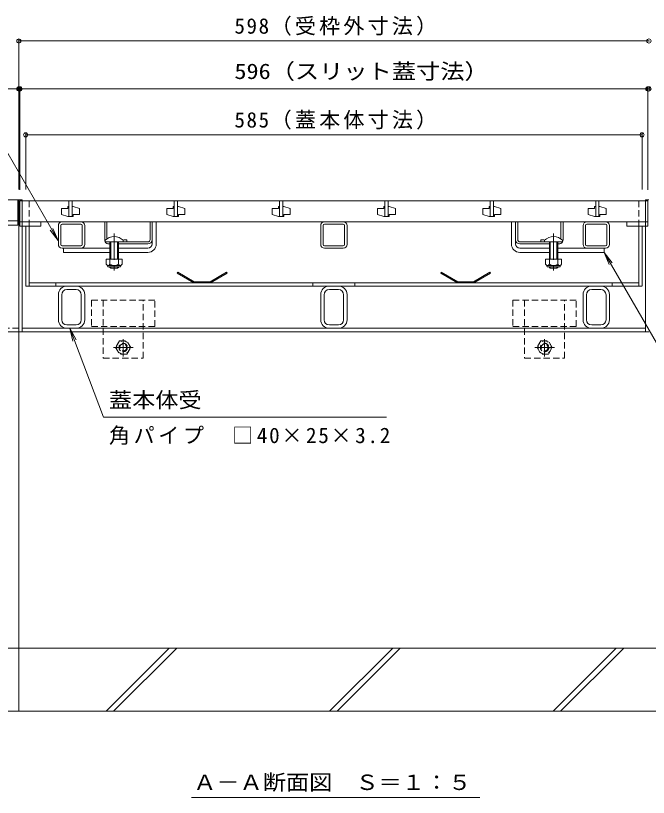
# Model space of a CAD drawing. Units: millimetres at full size, sheet at 1:5; details may follow other scales. Extents: x -1741 to 1924, y -1327 to 1336.
# Drawn here: x -1283 to -683, y -1168 to -426 of the extents above; entities that cross this region are included whole.
import ezdxf
from ezdxf.enums import TextEntityAlignment as Align

# ---------------------------------------------------------------- set-up
doc = ezdxf.new("R2010")
doc.units = ezdxf.units.MM
doc.header["$LTSCALE"] = 5
doc.header["$PDMODE"] = 32
doc.header["$PDSIZE"] = 4
doc.linetypes.add('CHAIN1', pattern=[8, 5, -1, 1, -1])
doc.linetypes.add('DASHED1', pattern=[1.8, 1.2, -0.6])
for name, color, linetype, lineweight in [('4-0_OUTLINE-0', 7, 'Continuous', 5), ('4-2_A_避難通路', 3, 'Continuous', 5), ('4-4_0108_天井情報・�', 7, 'Continuous', 5), ('4-5_0055_アルミ建具_', 7, 'Continuous', 5), ('4-F_10ﾎﾞﾙﾄ__1', 6, 'Continuous', 5)]:
    doc.layers.add(name, color=color, linetype=linetype, lineweight=lineweight)
doc.styles.add('ＭＳ ゴシック', font='')
doc.styles.get('ＭＳ ゴシック').set_extended_font_data('MS Gothic')

msp = doc.modelspace()

# ---------------------------------------------------------------- linework, layer by layer
at = {"layer": '4-0_OUTLINE-0'}
for p, q in [((-1280.214, -601.243), (-1281.214, -601.243)), ((-1277.014, -601.243), (-1280.214, -601.243)), ((-1280.214, -726.243), (-1280.214, -601.243)), ((-1277.014, -601.243), (-1277.014, -726.243)), ((-685.414, -601.243), (-682.214, -601.243)), ((-685.414, -601.243), (-685.414, -726.243)), ((-1239.114, -622.043), (-1221.314, -622.043)), ((-1198.714, -639.043), (-1198.714, -622.043)), ((-1196.714, -638.296), (-1196.714, -622.043)), ((-1155.714, -639.043), (-1155.714, -622.043)), ((-1153.714, -639.043), (-1153.714, -621.979)), ((-1149.714, -643.043), (-1149.714, -622.043)), ((-990.114, -622.043), (-972.314, -622.043)), ((-812.714, -643.043), (-812.714, -622.043)), ((-808.714, -639.043), (-808.714, -621.979)), ((-806.714, -639.043), (-806.714, -622.043)), ((-765.714, -638.296), (-765.714, -622.043)), ((-763.714, -639.043), (-763.714, -622.043)), ((-741.114, -622.043), (-723.314, -622.043)), ((-1273.714, -626.043), (-1273.714, -683.043)), ((-1270.514, -626.043), (-1270.514, -683.043)), ((-1242.714, -643.443), (-1242.714, -625.643)), ((-1240.414, -643.443), (-1240.414, -625.643)), ((-1221.314, -624.343), (-1239.114, -624.343)), ((-1220.014, -643.443), (-1220.014, -625.643)), ((-1217.714, -643.443), (-1217.714, -625.643)), ((-993.714, -643.443), (-993.714, -625.643)), ((-991.414, -643.443), (-991.414, -625.643)), ((-972.314, -624.343), (-990.114, -624.343)), ((-971.014, -643.443), (-971.014, -625.643)), ((-968.714, -643.443), (-968.714, -625.643)), ((-744.714, -643.443), (-744.714, -625.643)), ((-742.414, -643.443), (-742.414, -625.643)), ((-723.314, -624.343), (-741.114, -624.343)), ((-722.014, -643.443), (-722.014, -625.643)), ((-719.714, -643.443), (-719.714, -625.643)), ((-691.914, -626.043), (-691.914, -683.043)), ((-688.714, -626.043), (-688.714, -683.043)), ((-1221.314, -644.743), (-1239.114, -644.743)), ((-1194.714, -643.043), (-1193.714, -643.043)), ((-1185.714, -643.043), (-1157.714, -643.043)), ((-1157.714, -641.043), (-1181.214, -641.043)), ((-1177.714, -639.241), (-1177.714, -641.043)), ((-1153.714, -643.043), (-1153.714, -639.043)), ((-972.314, -644.743), (-990.114, -644.743)), ((-808.714, -643.043), (-808.714, -639.043)), ((-804.714, -641.043), (-767.714, -641.043)), ((-776.714, -643.043), (-804.714, -643.043)), ((-784.714, -639.241), (-784.714, -641.043)), ((-767.714, -643.043), (-768.714, -643.043)), ((-723.314, -644.743), (-741.114, -644.743)), ((-1193.714, -647.043), (-1239.114, -647.043)), ((-1237.714, -647.043), (-1237.714, -651.043)), ((-1193.714, -651.043), (-1237.714, -651.043)), ((-1157.714, -647.043), (-1185.714, -647.043)), ((-1157.714, -651.043), (-1185.714, -651.043)), ((-990.114, -647.043), (-972.314, -647.043)), ((-804.714, -647.043), (-776.714, -647.043)), ((-804.714, -651.043), (-776.714, -651.043)), ((-768.714, -647.043), (-723.314, -647.043)), ((-768.714, -651.043), (-724.714, -651.043)), ((-724.714, -647.043), (-724.714, -651.043)), ((-692.014, -679.843), (-1270.514, -679.843)), ((-1245.214, -679.843), (-1245.214, -683.043)), ((-1001.264, -679.843), (-1001.264, -683.043)), ((-961.264, -679.843), (-961.264, -683.043)), ((-717.214, -679.843), (-717.214, -683.043)), ((-1273.714, -683.043), (-688.814, -683.043)), ((-1225.914, -686.243), (-1234.514, -686.243)), ((-976.914, -686.243), (-985.514, -686.243)), ((-727.914, -686.243), (-736.514, -686.243)), ((-1242.714, -715.043), (-1242.714, -691.043)), ((-1239.514, -714.843), (-1239.514, -691.243)), ((-1220.914, -714.843), (-1220.914, -691.243)), ((-1217.714, -715.043), (-1217.714, -691.043)), ((-993.714, -715.043), (-993.714, -691.043)), ((-990.514, -714.843), (-990.514, -691.243)), ((-971.914, -714.843), (-971.914, -691.243)), ((-968.714, -715.043), (-968.714, -691.043)), ((-744.714, -715.043), (-744.714, -691.043)), ((-741.514, -714.843), (-741.514, -691.243)), ((-722.914, -714.843), (-722.914, -691.243)), ((-719.714, -715.043), (-719.714, -691.043)), ((-1280.214, -726.243), (-1470.214, -726.243)), ((-682.214, -726.243), (-1280.214, -726.243)), ((-1277.014, -723.043), (-685.414, -723.043)), ((-1234.514, -719.843), (-1225.914, -719.843)), ((-985.514, -719.843), (-976.914, -719.843)), ((-736.514, -719.843), (-727.914, -719.843))]:
    msp.add_line(p, q, dxfattribs=at)
at = {"layer": '4-0_OUTLINE-0', "linetype": 'DASHED1'}
for p, q in [((-1270.514, -626.043), (-1270.514, -602.043)), ((-691.914, -626.043), (-691.914, -602.043)), ((-1151.214, -696.243), (-1211.214, -696.243)), ((-1211.214, -696.243), (-1211.214, -721.243)), ((-1200.214, -696.243), (-1200.214, -751.243)), ((-1162.214, -751.243), (-1162.214, -696.243)), ((-1151.214, -721.243), (-1151.214, -696.243)), ((-751.219, -696.243), (-811.219, -696.243)), ((-811.219, -696.243), (-811.219, -721.243)), ((-800.219, -696.243), (-800.219, -751.243)), ((-762.219, -751.243), (-762.219, -696.243)), ((-751.219, -721.243), (-751.219, -696.243)), ((-1280.214, -723.043), (-1470.214, -723.043)), ((-1151.214, -721.243), (-1211.214, -721.243)), ((-751.219, -721.243), (-811.219, -721.243)), ((-1200.214, -751.243), (-1162.214, -751.243)), ((-800.219, -751.243), (-762.219, -751.243))]:
    msp.add_line(p, q, dxfattribs=at)
at = {"layer": '4-0_OUTLINE-0', "linetype": 'CHAIN1'}
for p, q in [((-1189.714, -633.072), (-1189.714, -669.42)), ((-772.714, -633.072), (-772.714, -669.42))]:
    msp.add_line(p, q, dxfattribs=at)
at = {"layer": '4-0_OUTLINE-0', "color": 6}
for p, q in [((-1198.214, -639.572), (-1198.214, -641.043)), ((-1193.714, -657.543), (-1193.714, -641.043)), ((-1192.914, -657.543), (-1192.914, -641.043)), ((-1186.514, -641.043), (-1186.514, -657.543)), ((-1185.714, -641.043), (-1185.714, -657.543)), ((-781.214, -639.572), (-781.214, -641.043)), ((-764.214, -641.043), (-781.214, -641.043)), ((-776.714, -641.043), (-776.714, -657.543)), ((-775.914, -641.043), (-775.914, -657.543)), ((-769.514, -657.543), (-769.514, -641.043)), ((-768.714, -657.543), (-768.714, -641.043)), ((-764.214, -639.572), (-764.214, -641.043)), ((-1193.713, -665.243), (-1193.713, -664.843)), ((-1192.913, -666.043), (-1193.713, -665.243)), ((-1192.913, -666.043), (-1192.913, -664.843)), ((-1186.513, -666.043), (-1192.913, -666.043)), ((-1186.513, -664.843), (-1186.513, -666.043)), ((-1186.513, -666.043), (-1185.713, -665.243)), ((-1185.713, -664.843), (-1185.713, -665.243)), ((-776.713, -665.243), (-776.713, -664.843)), ((-775.913, -666.043), (-776.713, -665.243)), ((-775.913, -666.043), (-775.913, -664.843)), ((-769.513, -666.043), (-775.913, -666.043)), ((-769.513, -664.843), (-769.513, -666.043)), ((-769.513, -666.043), (-768.713, -665.243)), ((-768.713, -664.843), (-768.713, -665.243))]:
    msp.add_line(p, q, dxfattribs=at)
at = {"layer": '4-0_OUTLINE-0', "color": 2}
for p, q in [((-1197.214, -657.543), (-1197.214, -662.343)), ((-1182.213, -657.543), (-1197.214, -657.543)), ((-1193.714, -657.543), (-1193.714, -662.343)), ((-1185.714, -657.543), (-1185.714, -662.343)), ((-1182.213, -657.543), (-1182.213, -662.343)), ((-780.214, -657.543), (-780.214, -662.343)), ((-765.213, -657.543), (-780.214, -657.543)), ((-776.714, -657.543), (-776.714, -662.343)), ((-768.714, -657.543), (-768.714, -662.343)), ((-765.213, -657.543), (-765.213, -662.343)), ((-1196.064, -664.093), (-1196.064, -663.252)), ((-1183.964, -663.343), (-1195.464, -663.343)), ((-1195.314, -664.843), (-1184.114, -664.843)), ((-1183.364, -664.093), (-1183.364, -663.252)), ((-779.064, -664.093), (-779.064, -663.252)), ((-766.964, -663.343), (-778.464, -663.343)), ((-778.314, -664.843), (-767.114, -664.843)), ((-766.364, -664.093), (-766.364, -663.252)), ((-1129.314, -669.843), (-1129.814, -670.709)), ((-1129.814, -670.709), (-1113.993, -679.843)), ((-1129.314, -669.843), (-1113.725, -678.843)), ((-1082.637, -670.709), (-1098.457, -679.843)), ((-879.29, -669.843), (-879.79, -670.709)), ((-879.79, -670.709), (-863.97, -679.843)), ((-879.29, -669.843), (-863.702, -678.843)), ((-832.614, -670.709), (-848.434, -679.843)), ((-1113.993, -679.843), (-1098.457, -679.843)), ((-1098.725, -678.843), (-1113.725, -678.843)), ((-863.97, -679.843), (-848.434, -679.843)), ((-848.702, -678.843), (-863.702, -678.843))]:
    msp.add_line(p, q, dxfattribs=at)
at = {"layer": '4-0_OUTLINE-0', "color": 2, "linetype": 'CHAIN1'}
for p, q in [((-1181.214, -733.445), (-1181.214, -749.658)), ((-781.219, -733.445), (-781.219, -749.658)), ((-1190.416, -741.243), (-1171.849, -741.243)), ((-790.422, -741.243), (-771.855, -741.243))]:
    msp.add_line(p, q, dxfattribs=at)
at = {"layer": '4-0_OUTLINE-0', "color": 2, "linetype": 'DASHED1'}
for p, q in [((-1184.814, -735.007), (-1188.414, -741.243)), ((-1188.414, -741.243), (-1184.814, -747.478)), ((-1184.814, -735.007), (-1177.614, -735.007)), ((-1174.014, -741.243), (-1177.614, -735.007)), ((-1177.614, -747.478), (-1174.014, -741.243)), ((-784.819, -735.007), (-788.419, -741.243)), ((-788.419, -741.243), (-784.819, -747.478)), ((-784.819, -735.007), (-777.619, -735.007)), ((-774.019, -741.243), (-777.619, -735.007)), ((-777.619, -747.478), (-774.019, -741.243)), ((-1177.614, -747.478), (-1184.814, -747.478)), ((-777.619, -747.478), (-784.819, -747.478))]:
    msp.add_line(p, q, dxfattribs=at)
at = {"layer": '4-0_OUTLINE-0', "color": 6}
msp.add_lwpolyline([(-1181.214, -639.572), (-1181.214, -641.043), (-1198.214, -641.043)], dxfattribs=at)
at = {"layer": '4-0_OUTLINE-0', "color": 2}
for points in [[(-1098.725, -678.843), (-1083.137, -669.843), (-1082.637, -670.709)], [(-848.702, -678.843), (-833.114, -669.843), (-832.614, -670.709)]]:
    msp.add_lwpolyline(points, dxfattribs=at)
at = {"layer": '4-0_OUTLINE-0', "color": 2, "linetype": 'DASHED1'}
for centre, radius in [((-1181.214, -741.243), 6.235), ((-1181.214, -741.243), 4), ((-1181.214, -741.243), 3.323), ((-781.219, -741.243), 6.235), ((-781.219, -741.243), 4), ((-781.219, -741.243), 3.323)]:
    msp.add_circle(centre, radius, dxfattribs=at)
at = {"layer": '4-0_OUTLINE-0'}
for centre, radius, start, end in [((-1239.114, -625.643), 3.6, 90, 180), ((-1221.314, -625.643), 3.6, 0, 90), ((-990.114, -625.643), 3.6, 90, 180), ((-972.314, -625.643), 3.6, 0, 90), ((-741.114, -625.643), 3.6, 90, 180), ((-723.314, -625.643), 3.6, 0, 90), ((-1239.114, -625.643), 1.3, 90, 180), ((-1221.314, -625.643), 1.3, 0, 90), ((-990.114, -625.643), 1.3, 90, 180), ((-972.314, -625.643), 1.3, 0, 90), ((-741.114, -625.643), 1.3, 90, 180), ((-723.314, -625.643), 1.3, 0, 90), ((-1239.114, -643.443), 3.6, 180, 270), ((-1239.114, -643.443), 1.3, 180, 270), ((-1221.314, -643.443), 1.3, 270, 0), ((-1221.314, -643.443), 3.6, 270, 0), ((-1194.714, -639.043), 4, 180, 208.95502), ((-1194.714, -639.043), 4, 210, 270), ((-1179.464, -646.843), 7.8, 77.03481, 105.0142), ((-1157.714, -639.043), 4, 270, 0), ((-1157.714, -639.043), 2, 270, 0), ((-1157.714, -643.043), 4, 270, 0), ((-1157.714, -643.043), 8, 270, 0), ((-990.114, -643.443), 3.6, 180, 270), ((-990.114, -643.443), 1.3, 180, 270), ((-972.314, -643.443), 3.6, 270, 0), ((-972.314, -643.443), 1.3, 270, 0), ((-804.714, -643.043), 8, 180, 270), ((-804.714, -639.043), 4, 180, 270), ((-804.714, -643.043), 4, 180, 270), ((-804.714, -639.043), 2, 180, 270), ((-782.964, -646.843), 7.8, 74.9858, 102.96519), ((-767.714, -639.043), 4, 270, 330), ((-767.714, -639.043), 4, 331.04498, 360), ((-741.114, -643.443), 3.6, 180, 270), ((-741.114, -643.443), 1.3, 180, 270), ((-723.314, -643.443), 3.6, 270, 0), ((-723.314, -643.443), 1.3, 270, 0), ((-1234.714, -691.043), 8, 90, 180), ((-1234.514, -691.243), 5, 90, 180), ((-1225.914, -691.243), 5, 0, 90), ((-1225.714, -691.043), 8, 0, 90), ((-985.714, -691.043), 8, 90, 180), ((-985.514, -691.243), 5, 90, 180), ((-976.914, -691.243), 5, 0, 90), ((-976.714, -691.043), 8, 0, 90), ((-736.714, -691.043), 8, 90, 180), ((-736.514, -691.243), 5, 90, 180), ((-727.914, -691.243), 5, 0, 90), ((-727.714, -691.043), 8, 0, 90), ((-1234.714, -715.043), 8, 180, 270), ((-1234.514, -714.843), 5, 180, 270), ((-1225.914, -714.843), 5, 270, 0), ((-1225.714, -715.043), 8, 270, 0), ((-985.714, -715.043), 8, 180, 270), ((-985.514, -714.843), 5, 180, 270), ((-976.914, -714.843), 5, 270, 0), ((-976.714, -715.043), 8, 270, 0), ((-736.714, -715.043), 8, 180, 270), ((-736.514, -714.843), 5, 180, 270), ((-727.914, -714.843), 5, 270, 0), ((-727.714, -715.043), 8, 270, 0)]:
    msp.add_arc(centre, radius, start, end, dxfattribs=at)
at = {"layer": '4-0_OUTLINE-0', "color": 6}
for centre in [(-1189.714, -648.043), (-772.714, -648.043)]:
    msp.add_arc(centre, 12, 44.90053, 135.09947, dxfattribs=at)
at = {"layer": '4-0_OUTLINE-0', "color": 2}
for centre, radius, start, end in [((-1195.464, -661.311), 2.031, 210.51797, 329.48203), ((-1195.314, -664.093), 0.75, 180, 270), ((-1189.714, -654.842), 8.5, 241.92867, 298.07147), ((-1183.964, -661.311), 2.031, 210.51451, 329.48514), ((-1184.114, -664.093), 0.75, 270, 0), ((-778.464, -661.311), 2.031, 210.51797, 329.48203), ((-778.314, -664.093), 0.75, 180, 270), ((-772.714, -654.842), 8.5, 241.92867, 298.07147), ((-766.964, -661.311), 2.031, 210.51451, 329.48514), ((-767.114, -664.093), 0.75, 270, 0)]:
    msp.add_arc(centre, radius, start, end, dxfattribs=at)
at = {"layer": '4-2_A_避難通路'}
for p, q in [((-1470.214, -601.243), (-1281.214, -601.243)), ((-1279.214, -602.043), (-1279.214, -622.043)), ((-683.214, -602.043), (-1279.214, -602.043)), ((-1232.714, -602.043), (-1232.714, -617.043)), ((-1132.714, -602.043), (-1132.714, -617.043)), ((-1032.714, -602.043), (-1032.714, -617.043)), ((-932.714, -602.043), (-932.714, -617.043)), ((-832.714, -602.043), (-832.714, -617.043)), ((-732.714, -602.043), (-732.714, -617.043)), ((-683.214, -622.043), (-683.214, -602.043)), ((-1281.214, -625.243), (-1281.214, -621.243)), ((-1279.214, -626.043), (-1279.214, -622.043)), ((-1279.214, -622.043), (-683.214, -622.043)), ((-1259.214, -622.043), (-1259.214, -626.043)), ((-1232.714, -617.043), (-1229.714, -617.043)), ((-1132.714, -617.043), (-1129.714, -617.043)), ((-1032.714, -617.043), (-1029.714, -617.043)), ((-932.714, -617.043), (-929.714, -617.043)), ((-832.714, -617.043), (-829.714, -617.043)), ((-732.714, -617.043), (-729.714, -617.043)), ((-1259.214, -626.043), (-1279.214, -626.043))]:
    msp.add_line(p, q, dxfattribs=at)
for points in [[(-1281.214, -601.243), (-1281.214, -621.243), (-1470.214, -621.243)], [(-1232.714, -607.543), (-1233.714, -607.543), (-1233.714, -609.543), (-1239.714, -609.543), (-1239.714, -615.043)], [(-1229.714, -602.043), (-1229.714, -617.043), (-1228.714, -617.043), (-1228.714, -615.043), (-1222.714, -615.043), (-1222.714, -609.543)], [(-1229.714, -607.543), (-1228.714, -607.543), (-1222.714, -609.543)], [(-1132.714, -607.543), (-1133.714, -607.543), (-1133.714, -609.543), (-1139.714, -609.543), (-1139.714, -615.043)], [(-1129.714, -602.043), (-1129.714, -617.043), (-1128.714, -617.043), (-1128.714, -615.043), (-1122.714, -615.043), (-1122.714, -609.543)], [(-1129.714, -607.543), (-1128.714, -607.543), (-1122.714, -609.543)], [(-1032.714, -607.543), (-1033.714, -607.543), (-1033.714, -609.543), (-1039.714, -609.543), (-1039.714, -615.043)], [(-1029.714, -602.043), (-1029.714, -617.043), (-1028.714, -617.043), (-1028.714, -615.043), (-1022.714, -615.043), (-1022.714, -609.543)], [(-1029.714, -607.543), (-1028.714, -607.543), (-1022.714, -609.543)], [(-932.714, -607.543), (-933.714, -607.543), (-933.714, -609.543), (-939.714, -609.543), (-939.714, -615.043)], [(-929.714, -602.043), (-929.714, -617.043), (-928.714, -617.043), (-928.714, -615.043), (-922.714, -615.043), (-922.714, -609.543)], [(-929.714, -607.543), (-928.714, -607.543), (-922.714, -609.543)], [(-832.714, -607.543), (-833.714, -607.543), (-833.714, -609.543), (-839.714, -609.543), (-839.714, -615.043)], [(-829.714, -602.043), (-829.714, -617.043), (-828.714, -617.043), (-828.714, -615.043), (-822.714, -615.043), (-822.714, -609.543)], [(-829.714, -607.543), (-828.714, -607.543), (-822.714, -609.543)], [(-732.714, -607.543), (-733.714, -607.543), (-733.714, -609.543), (-739.714, -609.543), (-739.714, -615.043)], [(-729.714, -602.043), (-729.714, -617.043), (-728.714, -617.043), (-728.714, -615.043), (-722.714, -615.043), (-722.714, -609.543)], [(-729.714, -607.543), (-728.714, -607.543), (-722.714, -609.543)], [(-1232.714, -617.043), (-1233.714, -617.043), (-1239.714, -615.043)], [(-1132.714, -617.043), (-1133.714, -617.043), (-1139.714, -615.043)], [(-1032.714, -617.043), (-1033.714, -617.043), (-1039.714, -615.043)], [(-932.714, -617.043), (-933.714, -617.043), (-939.714, -615.043)], [(-832.714, -617.043), (-833.714, -617.043), (-839.714, -615.043)], [(-732.714, -617.043), (-733.714, -617.043), (-739.714, -615.043)], [(-1301.214, -621.243), (-1301.214, -625.243), (-1281.214, -625.243)], [(-703.214, -622.043), (-703.214, -626.043), (-683.214, -626.043), (-683.214, -622.043)]]:
    msp.add_lwpolyline(points, dxfattribs=at)
at = {"layer": '4-4_0108_天井情報・�'}
for p, q in [((-1280.214, -449.021), (-1280.214, -591.243)), ((-1280.214, -450.521), (-682.214, -450.521)), ((-1298.116, -495.989), (-1280.214, -495.989)), ((-1280.214, -495.989), (-1279.214, -495.989)), ((-1279.214, -494.489), (-1279.214, -591.743)), ((-683.214, -591.743), (-683.214, -494.489)), ((-1273.714, -538.037), (-1273.714, -591.243)), ((-1273.714, -539.537), (-688.714, -539.537)), ((-688.714, -538.037), (-688.714, -591.243))]:
    msp.add_line(p, q, dxfattribs=at)
msp.add_lwpolyline([(-1279.214, -495.989), (-683.214, -495.989), (-682.214, -495.989)], dxfattribs=at)
for p in [(-1280.214, -450.521), (-682.214, -450.521), (-1280.214, -495.989), (-1279.214, -495.989), (-683.214, -495.989), (-682.214, -495.989), (-1273.714, -539.537), (-688.714, -539.537)]:
    msp.add_point(p, dxfattribs=at)
at = {"layer": '4-5_0055_アルミ建具_'}
for p, q in [((-1243.005, -639.886), (-1314.957, -515.262)), ((-1243.005, -639.886), (-1250.614, -629.969)), ((-1243.005, -639.886), (-1247.789, -628.337)), ((-724.714, -651.043), (-719.93, -662.591)), ((-724.714, -651.043), (-717.104, -660.959)), ((-724.714, -651.043), (-634.557, -807.198)), ((-1231.807, -723.043), (-1228.93, -735.207)), ((-1199.831, -807.198), (-931.187, -807.198)), ((-1116.454, -1167.883), (-842.537, -1167.883))]:
    msp.add_line(p, q, dxfattribs=at)
msp.add_lwpolyline([(-1199.831, -807.198), (-1231.807, -723.043), (-1225.88, -734.048)], dxfattribs=at)
at = {"layer": '4-F_10ﾎﾞﾙﾄ__1'}
for p, q in [((-1280.214, -1086.242), (-1280.214, -726.243)), ((-492.214, -1026.243), (-1470.214, -1026.243)), ((-1197.401, -1086.242), (-1137.401, -1026.243)), ((-1190.33, -1086.242), (-1130.33, -1026.243)), ((-985.269, -1086.242), (-925.269, -1026.243)), ((-978.198, -1086.242), (-918.198, -1026.243)), ((-773.137, -1086.242), (-713.137, -1026.243)), ((-766.066, -1086.242), (-706.066, -1026.243)), ((-1470.214, -1086.242), (-492.214, -1086.242))]:
    msp.add_line(p, q, dxfattribs=at)

# ---------------------------------------------------------------- texts
at = {"layer": '4-4_0108_天井情報・�', "color": 2, "style": 'ＭＳ ゴシック', "width": 1.15}
msp.add_text('596（スリット蓋寸法）', height=14.66, dxfattribs=at).set_placement((-1075.589, -490.989), align=Align.BOTTOM_LEFT)
at = {"layer": '4-4_0108_天井情報・�', "color": 2, "char_height": 14.66, "attachment_point": 7, "style": 'ＭＳ ゴシック'}
for s, insert in [('\\T1.15;598（受枠外寸法）', (-1075.589, -445.521)), ('\\T1.15;585（蓋本体寸法）', (-1075.589, -534.537))]:
    msp.add_mtext(s, dxfattribs=dict(at, insert=insert))
at = {"layer": '4-5_0055_アルミ建具_', "color": 2, "style": 'ＭＳ ゴシック', "width": 1.1}
for s, p in [('蓋本体受', (-1194.679, -802.718)), ('Ａ－Ａ断面図\u3000Ｓ＝１：５', (-1114.682, -1165.302))]:
    msp.add_text(s, height=14.66, dxfattribs=at).set_placement(p, align=Align.BOTTOM_LEFT)
at = {"layer": '4-5_0055_アルミ建具_', "color": 2, "insert": (-1194.679, -833.587), "char_height": 14.66, "attachment_point": 7, "style": 'ＭＳ ゴシック'}
msp.add_mtext('\\T1.17;角パイプ\u3000□40×25×3.2', dxfattribs=at)

doc.saveas('drawing.dxf')
